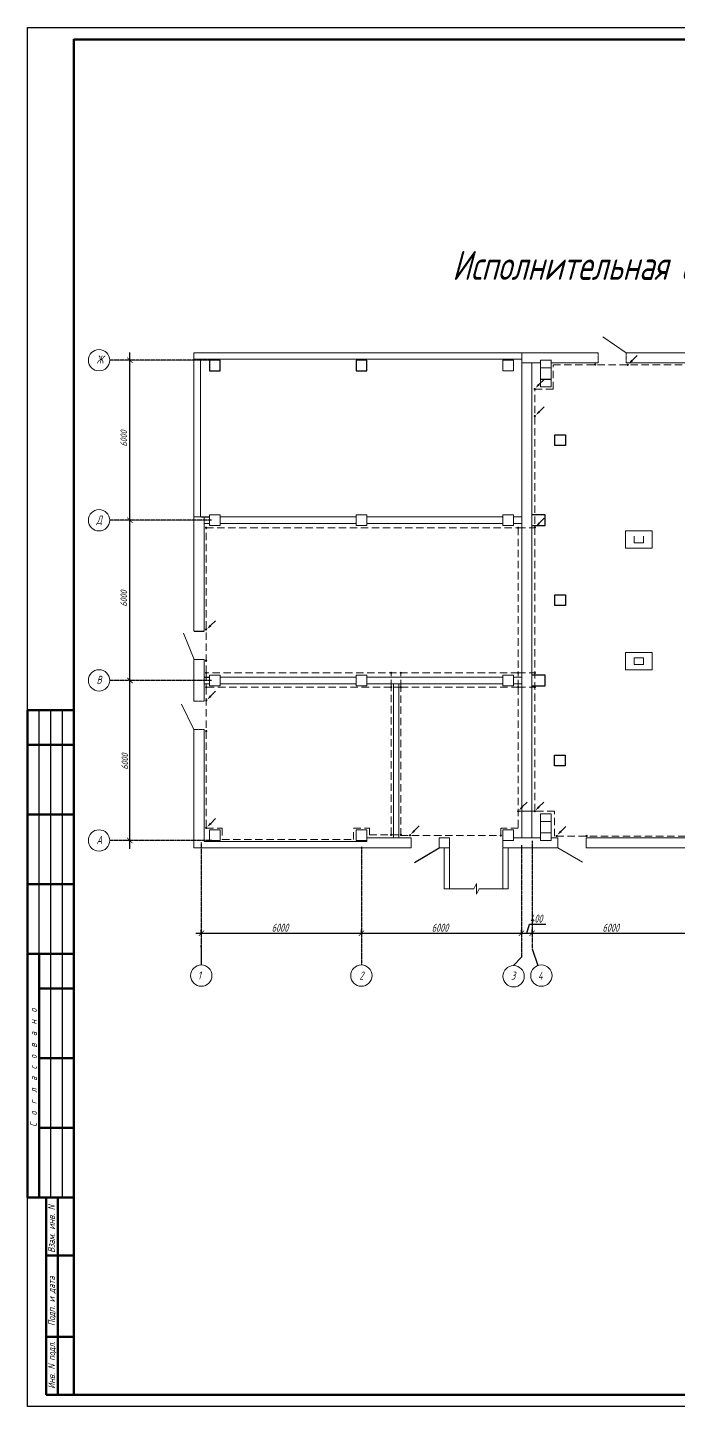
# Model space of a CAD drawing. Header units: millimetres. Extents: x -14296 to 10264, y -13087 to -5602.
# Drawn here: x -7106 to -6826, y -8761 to -8167 of the extents above; entities that cross this region are included whole.
import ezdxf
from ezdxf.enums import TextEntityAlignment as Align

# ---------------------------------------------------------------- set-up
doc = ezdxf.new("R2010")
doc.units = ezdxf.units.MM
for name, pattern in [('CENTER2', [1.125, 0.75, -0.125, 0.125, -0.125]), ('gost6', [12, 8, -1.5, 1, -1.5]), ('HIDDEN2', [4.7625, 3.175, -1.5875])]:
    doc.linetypes.add(name, pattern=pattern)
for name, color, linetype, lineweight in [('1', 4, 'Continuous', 15), ('Заземление (Сущ)', 6, 'gost6', 25), ('зд осн', 7, 'Continuous', 30), ('КаБель силовой (Вновь)', 1, 'Continuous', 15), ('основной', 3, 'Continuous', 15), ('стена', 7, 'Continuous', 18), ('строит', 7, 'Continuous', 30), ('Строительный', 251, 'Continuous', 13)]:
    doc.layers.add(name, color=color, linetype=linetype, lineweight=lineweight)
for name, color, linetype in [('osnovnoy shtamp', 7, 'Continuous'), ('НОВЫЙ', 7, 'Continuous'), ('Размеры', 5, 'Continuous')]:
    doc.layers.add(name, color=color, linetype=linetype)
doc.styles.add('Simplex', font='simplex.shx', dxfattribs={"width": 0.7, "oblique": 15})

msp = doc.modelspace()

# ---------------------------------------------------------------- hatches: boundary and pattern name
at = {"layer": 'Заземление (Сущ)', "lineweight": 30, "true_color": 0xed1f24}
for points in [[(-6860.90937, -8311.90929, 1), (-6861.90937, -8311.90929, 1)], [(-6846.85068, -8312.02478, 1), (-6847.85068, -8312.02478, 1)], [(-6886.95147, -8322.50715, 1), (-6887.95147, -8322.50715, 1)], [(-6886.88938, -8334.07083, 1), (-6887.88938, -8334.07083, 1)], [(-7028.58188, -8382.21786, 1), (-7029.58188, -8382.21786, 1)], [(-6894.0933, -8382.23451, 1), (-6895.0933, -8382.23451, 1)], [(-6886.88507, -8382.11932, 1), (-6887.88507, -8382.11932, 1)], [(-7028.60837, -8426.06344, 1), (-7029.60837, -8426.06344, 1)], [(-7028.58465, -8439.47229, 1), (-7029.58465, -8439.47229, 1)], [(-7028.56752, -8444.75282, 1), (-7029.56752, -8444.75282, 1)], [(-6948.83587, -8444.74181, 1), (-6949.83587, -8444.74181, 1)], [(-6944.64943, -8444.74181, 1), (-6945.64943, -8444.74181, 1)], [(-6894.04785, -8444.73519, 1), (-6895.04785, -8444.73519, 1)], [(-6886.92091, -8444.75975, 1), (-6887.92091, -8444.75975, 1)], [(-7028.502, -8450.89951, 1), (-7029.502, -8450.89951, 1)], [(-6948.8308, -8450.86134, 1), (-6949.8308, -8450.86134, 1)], [(-6944.62926, -8450.94211, 1), (-6945.62926, -8450.94211, 1)], [(-6894.08948, -8450.93347, 1), (-6895.08948, -8450.93347, 1)], [(-6886.91066, -8450.91212, 1), (-6887.91066, -8450.91212, 1)], [(-7028.48141, -8456.57869, 1), (-7029.48141, -8456.57869, 1)], [(-7028.52759, -8469.80242, 1), (-7029.52759, -8469.80242, 1)], [(-6894.01835, -8504.31156, 1), (-6895.01835, -8504.31156, 1)], [(-6886.88476, -8504.33462, 1), (-6887.88476, -8504.33462, 1)], [(-7028.51714, -8511.52493, 1), (-7029.51714, -8511.52493, 1)], [(-6948.84726, -8514.53257, 1), (-6949.84726, -8514.53257, 1)], [(-6944.60201, -8514.54681, 1), (-6945.60201, -8514.54681, 1)], [(-6940.66324, -8514.71063, 1), (-6941.66324, -8514.71063, 1)], [(-6901.57146, -8514.82387, 1), (-6902.57146, -8514.82387, 1)], [(-6877.46394, -8514.99663, 1), (-6878.46394, -8514.99663, 1)], [(-6864.56859, -8514.98498, 1), (-6865.56859, -8514.98498, 1)]]:
    msp.add_hatch(color=240, dxfattribs=at).paths.add_polyline_path(points)

# ---------------------------------------------------------------- linework, layer by layer
at = {"color": 0, "lineweight": 60}
for p, q in [((-7086.01955, -8755.75232), (-7086.01955, -8171.75232)), ((-7086.01955, -8171.83603), (-6270.01955, -8171.83603)), ((-7086.01955, -8755.75232), (-7086.01955, -8171.83603)), ((-6270.01955, -8755.75232), (-7086.01955, -8755.75232))]:
    msp.add_line(p, q, dxfattribs=at)
at = {"color": 0, "linetype": 'CENTER2', "ltscale": 0.5}
for p, q in [((-7026.73529, -8310.03993), (-7070.60501, -8310.03993)), ((-7026.73529, -8379.01116), (-7070.60501, -8379.01116))]:
    msp.add_line(p, q, dxfattribs=at)
at = {"color": 0, "lineweight": 25}
for p, q in [((-7061.95859, -8382.61381), (-7061.95859, -8306.74546)), ((-7061.95859, -8451.56203), (-7061.95859, -8375.69368)), ((-7061.95859, -8520.53326), (-7061.95859, -8444.66491))]:
    msp.add_line(p, q, dxfattribs=at)
at = {"color": 0}
for p, q in [((-7023.04726, -8310.05257), (-7027.64535, -8310.05257)), ((-7027.64535, -8310.05257), (-7027.64535, -8314.65065)), ((-7023.04726, -8314.65065), (-7023.04726, -8310.05257)), ((-6959.82364, -8310.05257), (-6964.42172, -8310.05257)), ((-6964.42172, -8310.05257), (-6964.42172, -8314.65065)), ((-6959.82364, -8314.65065), (-6959.82364, -8310.05257)), ((-7027.64535, -8314.65065), (-7023.04726, -8314.65065)), ((-6964.42172, -8314.65065), (-6959.82364, -8314.65065))]:
    msp.add_line(p, q, dxfattribs=at)
at = {"color": 0, "ltscale": 100}
msp.add_line((-7031.09391, -8377.57426), (-7027.64535, -8377.57426), dxfattribs=at)
msp.add_line((-7034.25383, -8426.82379), (-7029.95241, -8426.8172))
at = {"color": 0, "lineweight": 50}
msp.add_line((-7106.01955, -8460.75232), (-7106.01955, -8670.75232), dxfattribs=at)
at = {"color": 0, "lineweight": -3}
for p, q in [((-7101.01955, -8565.75232), (-7101.01955, -8460.75232)), ((-7086.01955, -8670.75232), (-7098.01955, -8670.75232)), ((-7086.01955, -8670.75232), (-7098.01955, -8670.75232)), ((-7086.01955, -8670.75232), (-7098.01955, -8670.75232))]:
    msp.add_line(p, q, dxfattribs=at)
at = {"color": 0}
msp.add_lwpolyline([(-6265.01955, -8760.75232), (-7106.01955, -8760.75232), (-7106.01955, -8166.75232), (-6265.01955, -8166.75232), (-6265.01955, -8760.75232)], dxfattribs=at)
at = {"layer": '1', "color": 0}
for p, q in [((-6848.32015, -8383.60924), (-6848.32015, -8390.96617)), ((-6836.82494, -8383.60924), (-6848.32015, -8383.60924)), ((-6844.5842, -8385.90715), (-6844.5842, -8388.666)), ((-6840.56088, -8385.90715), (-6840.56088, -8388.666)), ((-6836.82494, -8383.60924), (-6836.82494, -8390.96617)), ((-6836.82494, -8390.96617), (-6848.32015, -8390.96617)), ((-6840.61836, -8388.666), (-6844.5842, -8388.666)), ((-6840.56088, -8388.666), (-6843.95197, -8388.666)), ((-6848.32015, -8443.38431), (-6848.32015, -8436.02738)), ((-6836.82494, -8436.02738), (-6848.32015, -8436.02738)), ((-6848.32015, -8443.38431), (-6848.32015, -8436.02738)), ((-6836.82494, -8436.02738), (-6848.32015, -8436.02738)), ((-6844.5842, -8441.08527), (-6844.5842, -8438.32642)), ((-6840.61836, -8438.32642), (-6844.5842, -8438.32642)), ((-6844.5842, -8441.08527), (-6844.5842, -8438.32642)), ((-6840.61836, -8438.32642), (-6844.5842, -8438.32642)), ((-6840.56088, -8438.32642), (-6843.95197, -8438.32642)), ((-6840.56088, -8438.32642), (-6843.95197, -8438.32642)), ((-6840.56088, -8441.08527), (-6840.56088, -8438.32642)), ((-6840.56088, -8441.08527), (-6840.56088, -8438.32642)), ((-6836.82494, -8443.38431), (-6836.82494, -8436.02738)), ((-6836.82494, -8443.38431), (-6836.82494, -8436.02738)), ((-6836.82494, -8443.38431), (-6848.32015, -8443.38431)), ((-6836.82494, -8443.38431), (-6848.32015, -8443.38431)), ((-6844.5842, -8441.08527), (-6841.19312, -8441.08527)), ((-6844.5842, -8441.08527), (-6841.19312, -8441.08527)), ((-6840.56088, -8441.08527), (-6844.52673, -8441.08527)), ((-6840.56088, -8441.08527), (-6844.52673, -8441.08527))]:
    msp.add_line(p, q, dxfattribs=at)
at = {"layer": 'osnovnoy shtamp', "color": 0}
msp.add_line((-6896.54442, -8570.82595), (-6893.15145, -8567.25647), dxfattribs=at)
at = {"layer": 'зд осн', "color": 0, "lineweight": 53, "ltscale": 0.02}
for p, q in [((-7086.01955, -8460.75232), (-7106.01955, -8460.75232)), ((-7086.01955, -8475.75232), (-7106.01955, -8475.75232)), ((-7086.01955, -8505.75232), (-7106.01955, -8505.75232)), ((-7086.01955, -8535.75232), (-7106.01955, -8535.75232)), ((-7086.01955, -8565.75232), (-7106.01955, -8565.75232)), ((-7101.01955, -8670.75232), (-7101.01955, -8565.75232)), ((-7086.01955, -8580.75232), (-7101.01955, -8580.75232)), ((-7086.01955, -8610.75232), (-7101.01955, -8610.75232)), ((-7086.01955, -8640.75232), (-7101.01955, -8640.75232)), ((-7086.01955, -8670.75232), (-7106.01955, -8670.75232))]:
    msp.add_line(p, q, dxfattribs=at)
at = {"layer": 'зд осн', "color": 0, "lineweight": -3, "ltscale": 0.02}
for p, q in [((-7096.01955, -8670.75232), (-7096.01955, -8460.75232)), ((-7091.01955, -8670.75232), (-7091.01955, -8460.75232))]:
    msp.add_line(p, q, dxfattribs=at)
at = {"layer": 'КаБель силовой (Вновь)'}
for p, q in [((-6845.45188, -8310.14913), (-6843.33056, -8308.02781)), ((-6885.6882, -8320.58167), (-6883.56688, -8318.46035)), ((-6885.48866, -8332.2318), (-6883.36734, -8330.11048)), ((-6885.5215, -8380.27663), (-6883.40018, -8378.15531)), ((-7027.19177, -8424.39151), (-7025.07045, -8422.27019)), ((-7027.12722, -8454.79458), (-7025.0059, -8452.67326)), ((-6892.80232, -8502.51144), (-6890.681, -8500.39012)), ((-6885.65676, -8502.51848), (-6883.53544, -8500.39716)), ((-7027.09685, -8509.62092), (-7024.97553, -8507.4996)), ((-6939.38888, -8512.82183), (-6937.26756, -8510.70051)), ((-6876.20328, -8513.06211), (-6874.08196, -8510.94079))]:
    msp.add_line(p, q, dxfattribs=at)
at = {"layer": 'КаБель силовой (Вновь)', "linetype": 'HIDDEN2'}
for p, q in [((-6879.48834, -8322.52871), (-6879.48834, -8312.00924)), ((-6879.48834, -8312.00924), (-6822.71552, -8312.00924)), ((-6887.41665, -8504.37117), (-6887.41665, -8322.52871)), ((-7029.06482, -8444.76182), (-7029.06482, -8382.22535)), ((-7029.06482, -8382.22535), (-6894.5791, -8382.22535)), ((-6894.5791, -8382.22535), (-6894.5791, -8444.74958)), ((-6894.5791, -8444.74958), (-7029.06482, -8444.76182)), ((-7029.06482, -8444.76182), (-7028.98348, -8450.90314)), ((-6894.58758, -8450.96299), (-6894.58758, -8444.74959)), ((-6949.34061, -8450.90314), (-7028.98348, -8450.90314)), ((-7028.98348, -8450.90314), (-7028.98348, -8511.57761)), ((-6949.34061, -8514.5709), (-6949.34061, -8450.90314)), ((-6945.14404, -8450.96299), (-6949.34061, -8450.96299)), ((-6945.14404, -8514.84593), (-6945.14404, -8450.96299)), ((-6945.14404, -8450.96299), (-6894.58758, -8450.96299)), ((-6894.58758, -8450.96299), (-6894.58758, -8511.68133)), ((-6878.86904, -8504.37117), (-6894.58758, -8504.37117)), ((-6894.58758, -8504.37117), (-6887.41665, -8504.37117)), ((-6878.86904, -8515.11277), (-6878.86904, -8504.37117)), ((-7029.07914, -8511.57761), (-7022.16445, -8511.57761)), ((-7022.16445, -8511.57761), (-7022.16445, -8516.49893)), ((-6965.55423, -8516.49893), (-6965.55423, -8511.60181)), ((-6965.55423, -8511.60181), (-6958.61827, -8511.60181)), ((-6958.61827, -8511.60181), (-6958.61827, -8514.5709)), ((-6902.04385, -8514.84593), (-6902.04385, -8511.68133)), ((-6894.58758, -8511.68133), (-6901.89332, -8511.68133)), ((-7022.16445, -8516.49893), (-6965.55423, -8516.49893)), ((-6958.61827, -8514.5709), (-6949.34061, -8514.5709)), ((-6949.34061, -8514.5709), (-6945.14404, -8514.5709)), ((-6945.14404, -8514.84593), (-6902.04385, -8514.84593)), ((-6822.48269, -8515.11277), (-6878.86904, -8515.11277))]:
    msp.add_line(p, q, dxfattribs=at)
at = {"layer": 'КаБель силовой (Вновь)', "color": 240, "linetype": 'HIDDEN2', "true_color": 0xed1f24}
for p, q in [((-6879.48834, -8322.52871), (-6887.41665, -8322.52871)), ((-6894.5791, -8382.22535), (-6887.41665, -8382.22535)), ((-6949.34061, -8450.96299), (-6949.34061, -8444.75457)), ((-6945.14404, -8450.96299), (-6945.14404, -8444.77594)), ((-6894.5791, -8444.74958), (-6887.41665, -8444.74958)), ((-6894.58758, -8450.96299), (-6887.41665, -8450.96299))]:
    msp.add_line(p, q, dxfattribs=at)
at = {"layer": 'КаБель силовой (Вновь)'}
for points in [[(-6845.09832, -8310.50268), (-6845.80543, -8309.79557), (-6846.86609, -8311.56334)], [(-6885.33465, -8320.93523), (-6886.04176, -8320.22812), (-6887.10242, -8321.99589)], [(-6885.13511, -8332.58536), (-6885.84222, -8331.87825), (-6886.90288, -8333.64602)], [(-6885.16794, -8380.63018), (-6885.87505, -8379.92308), (-6886.93571, -8381.69084)], [(-7026.83822, -8424.74507), (-7027.54532, -8424.03796), (-7028.60598, -8425.80573)], [(-7026.77367, -8455.14813), (-7027.48078, -8454.44102), (-7028.54144, -8456.20879)], [(-6892.44877, -8502.86499), (-6893.15587, -8502.15788), (-6894.21653, -8503.92565)], [(-6885.3032, -8502.87204), (-6886.01031, -8502.16493), (-6887.07097, -8503.9327)], [(-7026.74329, -8509.97447), (-7027.4504, -8509.26737), (-7028.51106, -8511.03513)], [(-6939.03533, -8513.17538), (-6939.74244, -8512.46827), (-6940.8031, -8514.23604)], [(-6875.84972, -8513.41567), (-6876.55683, -8512.70856), (-6877.61749, -8514.47633)]]:
    msp.add_solid(points, dxfattribs=at)
at = {"layer": 'НОВЫЙ', "lineweight": 5}
msp.add_line((-7034.23883, -8439.04245), (-7038.86547, -8427.67851), dxfattribs=at)
at = {"layer": 'НОВЫЙ', "color": 0, "linetype": 'CENTER2', "ltscale": 0.5}
for p, q in [((-7026.73529, -8447.98239), (-7070.60501, -8447.98239)), ((-7026.62181, -8516.95362), (-7070.60501, -8516.95362)), ((-7031.13777, -8517.87064), (-7031.13777, -8563.64959)), ((-6888.59722, -8517.04946), (-6888.59722, -8563.64959)), ((-6962.16654, -8519.614), (-6962.16654, -8570.54672)), ((-6893.1953, -8518.92279), (-6893.1953, -8567.33801))]:
    msp.add_line(p, q, dxfattribs=at)
at = {"layer": 'основной', "color": 0, "lineweight": 25}
for p, q in [((-6884.98985, -8318.28678), (-6880.39177, -8318.28678)), ((-7029.94439, -8446.64811), (-7027.64535, -8446.64811))]:
    msp.add_line(p, q, dxfattribs=at)
at = {"layer": 'основной', "color": 0}
for centre in [(-7075.20309, -8310.03993), (-7075.20309, -8379.01116), (-7075.20309, -8447.98239), (-7075.20309, -8516.95362), (-6896.54442, -8575.42403)]:
    msp.add_circle(centre, 4.59808, dxfattribs=at)
at = {"layer": 'основной', "color": 0, "ltscale": 100}
for centre in [(-7031.13777, -8575.1448), (-6962.16654, -8575.1448), (-6884.5739, -8575.1448)]:
    msp.add_circle(centre, 4.59808, dxfattribs=at)
at = {"layer": 'Размеры', "color": 0}
for p, q in [((-6878.74734, -8346.80852), (-6878.74734, -8342.21044)), ((-6878.74734, -8342.21044), (-6874.14926, -8342.21044)), ((-6874.14926, -8342.21044), (-6874.14926, -8346.80852)), ((-6874.14926, -8346.80852), (-6878.74734, -8346.80852)), ((-6882.98584, -8376.63899), (-6888.73345, -8376.63899)), ((-6888.73345, -8381.23707), (-6882.98584, -8381.23707)), ((-6882.98584, -8381.23707), (-6882.98584, -8376.63899)), ((-6878.74734, -8415.77975), (-6878.74734, -8411.18167)), ((-6878.74734, -8411.18167), (-6874.14926, -8411.18167)), ((-6874.14926, -8415.77975), (-6878.74734, -8415.77975)), ((-6874.14926, -8411.18167), (-6874.14926, -8415.77975)), ((-6882.93957, -8445.68662), (-6888.68717, -8445.68662)), ((-6882.93957, -8450.2847), (-6882.93957, -8445.68662)), ((-6888.68717, -8450.2847), (-6882.93957, -8450.2847)), ((-6878.87217, -8484.75098), (-6878.87217, -8480.1529)), ((-6878.87217, -8480.1529), (-6874.27409, -8480.1529)), ((-6874.27409, -8480.1529), (-6874.27409, -8484.75098)), ((-6874.27409, -8484.75098), (-6878.87217, -8484.75098)), ((-6939.30183, -8526.37599), (-6928.55668, -8520.17228)), ((-6890.89626, -8556.93066), (-6889.72375, -8553.02229)), ((-6889.72375, -8553.02229), (-6882.72678, -8553.02229)), ((-7033.43681, -8556.93066), (-6959.86749, -8556.93066)), ((-7031.13777, -8557.36173), (-7031.13777, -8555.49376)), ((-6964.46558, -8556.93066), (-6890.89626, -8556.93066)), ((-6962.16654, -8557.36173), (-6962.16654, -8555.49376)), ((-6962.16654, -8557.36173), (-6962.16654, -8555.49376)), ((-6895.49435, -8556.93066), (-6886.29818, -8556.93066)), ((-6893.1953, -8557.36173), (-6893.1953, -8555.49376)), ((-6893.1953, -8557.36173), (-6893.1953, -8555.49376)), ((-6890.89626, -8556.93066), (-6817.32695, -8556.93066)), ((-6888.59722, -8557.36173), (-6888.59722, -8555.49376)), ((-6888.59722, -8557.36173), (-6888.59722, -8555.49376)), ((-7031.13777, -8562.93114), (-7031.13777, -8562.21269)), ((-7031.13777, -8563.64959), (-7031.13777, -8570.54672)), ((-6888.59722, -8563.64959), (-6886.09288, -8570.80486))]:
    msp.add_line(p, q, dxfattribs=at)
at = {"layer": 'Размеры', "color": 0, "lineweight": 5}
for p, q in [((-7039.69099, -8458.2217), (-7034.31257, -8469.15535)), ((-6877.46482, -8520.17228), (-6866.91237, -8526.26474))]:
    msp.add_line(p, q, dxfattribs=at)
at = {"layer": 'Размеры', "color": 0, "const_width": 0.34486}
for points in [[(-7063.03935, -8308.95656), (-7060.74031, -8311.2556)], [(-7063.03935, -8377.88168), (-7060.74031, -8380.18072)], [(-7063.03935, -8446.86589), (-7060.74031, -8449.16493)], [(-7063.12677, -8515.77506), (-7060.82773, -8518.07411)], [(-7029.98825, -8555.78114), (-7032.28729, -8558.08018)], [(-6963.31606, -8558.08018), (-6961.01701, -8555.78114)], [(-6961.01701, -8555.78114), (-6963.31606, -8558.08018)], [(-6892.04578, -8555.78114), (-6894.34482, -8558.08018)], [(-6894.34482, -8558.08018), (-6892.04578, -8555.78114)], [(-6889.74674, -8558.08018), (-6887.4477, -8555.78114)], [(-6887.4477, -8555.78114), (-6889.74674, -8558.08018)]]:
    msp.add_lwpolyline(points, dxfattribs=at)
at = {"layer": 'стена', "color": 0, "lineweight": 53}
for p, q in [((-7098.01955, -8755.75232), (-7098.01955, -8670.75232)), ((-7093.01955, -8755.75232), (-7093.01955, -8670.75232)), ((-7086.01955, -8695.75232), (-7098.01955, -8695.75232)), ((-7086.01955, -8730.75232), (-7098.01955, -8730.75232)), ((-7086.01955, -8755.74671), (-7098.01955, -8755.74671))]:
    msp.add_line(p, q, dxfattribs=at)
at = {"layer": 'стена', "color": 0, "lineweight": -3}
msp.add_line((-7086.01955, -8670.75232), (-7098.01955, -8670.75232), dxfattribs=at)
msp.add_line((-7086.01955, -8670.75232), (-7098.01955, -8670.75232), dxfattribs=at)
at = {"layer": 'Строительный', "color": 0, "lineweight": 13}
msp.add_line((-6858.09997, -8300.04166), (-6847.97529, -8306.82127), dxfattribs=at)
at = {"layer": 'Строительный'}
for p, q in [((-7034.31257, -8306.82127), (-7034.31257, -8426.83121)), ((-6888.72966, -8311.1915), (-6888.72966, -8515.80615)), ((-7034.25383, -8439.01859), (-7029.95241, -8439.01199))]:
    msp.add_line(p, q, dxfattribs=at)
at = {"layer": 'Строительный', "color": 0}
for p, q in [((-6921.5446, -8306.82127), (-7034.31257, -8306.82127)), ((-6893.15145, -8309.58012), (-7034.31257, -8309.58012)), ((-7031.55372, -8309.58012), (-7031.55372, -8377.57426)), ((-6860.16021, -8306.82127), (-6921.5446, -8306.82127)), ((-6896.60001, -8310.05257), (-6901.19809, -8310.05257)), ((-6901.19809, -8310.05257), (-6901.19809, -8314.65065)), ((-6896.60001, -8314.65065), (-6896.60001, -8310.05257)), ((-6893.03649, -8306.82127), (-6893.03649, -8515.8041)), ((-6880.23115, -8310.03993), (-6884.82923, -8310.03993)), ((-6880.31403, -8321.53513), (-6880.31403, -8310.03993)), ((-6670.62569, -8306.79439), (-6848.10872, -8306.80809)), ((-6901.19809, -8314.65065), (-6896.60001, -8314.65065)), ((-6884.98985, -8311.18945), (-6893.03649, -8311.18945)), ((-6884.91211, -8313.28828), (-6880.31403, -8313.28828)), ((-6860.16021, -8311.18945), (-6880.39177, -8311.18945)), ((-6819.58213, -8311.18945), (-6847.97529, -8311.18945)), ((-6884.91211, -8318.28678), (-6880.31403, -8318.28678)), ((-6884.91211, -8321.53513), (-6880.31403, -8321.53513)), ((-7029.94439, -8377.57426), (-7029.94439, -8426.83121)), ((-6884.07023, -8376.6095), (-6888.66832, -8376.6095)), ((-6888.66832, -8376.6095), (-6888.66832, -8381.20758)), ((-6888.66832, -8381.20758), (-6884.07023, -8381.20758)), ((-7034.31257, -8439.01613), (-7034.31257, -8456.94865)), ((-7029.94439, -8439.01613), (-7029.94439, -8456.94865)), ((-7023.04726, -8445.68335), (-7027.64535, -8445.68335)), ((-7027.64535, -8445.68335), (-7027.64535, -8450.28143)), ((-7023.04726, -8445.68335), (-7027.64535, -8445.68335)), ((-7027.64535, -8445.68335), (-7027.64535, -8450.28143)), ((-7023.04726, -8450.28143), (-7023.04726, -8445.68335)), ((-7023.04726, -8450.28143), (-7023.04726, -8445.68335)), ((-7023.04726, -8446.64811), (-6964.42172, -8446.64811)), ((-6959.82364, -8445.70198), (-6964.42172, -8445.70198)), ((-6964.42172, -8445.70198), (-6964.42172, -8450.30006)), ((-6959.82364, -8450.30006), (-6959.82364, -8445.70198)), ((-6959.82364, -8446.64811), (-6901.19809, -8446.64811)), ((-6959.82364, -8446.64811), (-6901.19809, -8446.64811)), ((-6896.60001, -8445.68335), (-6901.19809, -8445.68335)), ((-6901.19809, -8445.68335), (-6901.19809, -8450.28143)), ((-6896.60001, -8445.68335), (-6901.19809, -8445.68335)), ((-6901.19809, -8445.68335), (-6901.19809, -8450.28143)), ((-6896.60001, -8450.28143), (-6896.60001, -8445.68335)), ((-6896.60001, -8450.28143), (-6896.60001, -8445.68335)), ((-6896.60001, -8446.64811), (-6893.15145, -8446.64811)), ((-6896.60001, -8446.64811), (-6893.15145, -8446.64811)), ((-6884.07023, -8445.68335), (-6888.66832, -8445.68335)), ((-6888.66832, -8445.68335), (-6888.66832, -8450.28143)), ((-7029.94439, -8449.52191), (-7027.64535, -8449.52191)), ((-7027.64535, -8450.28143), (-7023.04726, -8450.28143)), ((-7027.64535, -8450.28143), (-7023.04726, -8450.28143)), ((-7023.04726, -8449.52191), (-6964.42172, -8449.52191)), ((-6964.42172, -8450.30006), (-6959.82364, -8450.30006)), ((-6959.82364, -8449.52191), (-6901.19809, -8449.52191)), ((-6948.32843, -8449.52191), (-6948.32843, -8515.8041)), ((-6946.02939, -8449.52191), (-6946.02939, -8515.8041)), ((-6901.19809, -8449.52191), (-6943.73035, -8449.52191)), ((-6901.19809, -8450.28143), (-6896.60001, -8450.28143)), ((-6901.19809, -8450.28143), (-6896.60001, -8450.28143)), ((-6896.60001, -8449.52191), (-6893.15145, -8449.52191)), ((-6893.15145, -8449.52191), (-6896.60001, -8449.52191)), ((-6888.66832, -8450.28143), (-6884.07023, -8450.28143)), ((-7034.31257, -8469.13357), (-7034.31257, -8520.17228)), ((-7029.94439, -8469.13357), (-7029.94439, -8517.41343)), ((-7023.04726, -8512.35554), (-7027.64535, -8512.35554)), ((-7027.64535, -8512.35554), (-7027.64535, -8516.95362)), ((-7027.64535, -8516.95362), (-7023.04726, -8516.95362)), ((-7023.04726, -8516.95362), (-7023.04726, -8512.35554)), ((-7034.31182, -8520.17228), (-6940.75319, -8520.17228))]:
    msp.add_line(p, q, dxfattribs=at)
at = {"layer": 'Строительный', "color": 24}
msp.add_line((-6880.35807, -8310.02246), (-6884.95615, -8310.02246), dxfattribs=at)
at = {"layer": 'Строительный', "color": 0, "ltscale": 0.3}
msp.add_line((-6884.91211, -8310.03993), (-6884.91211, -8321.56361), dxfattribs=at)
at = {"layer": 'Строительный', "color": 0, "linetype": 'CENTER2', "ltscale": 0.5}
for p, q in [((-6860.16021, -8306.82127), (-6860.16021, -8311.18945)), ((-6847.97529, -8306.82127), (-6847.97529, -8311.18945)), ((-7029.94439, -8456.94865), (-7034.31257, -8456.94865)), ((-7029.94439, -8469.13357), (-7034.31257, -8469.13357))]:
    msp.add_line(p, q, dxfattribs=at)
at = {"layer": 'Строительный', "color": 5}
msp.add_line((-6884.98985, -8313.28828), (-6880.39177, -8313.28828), dxfattribs=at)
at = {"layer": 'Строительный', "color": 0, "ltscale": 100}
for p, q in [((-7034.31257, -8377.57426), (-7027.64535, -8377.57426)), ((-7029.94439, -8380.44806), (-7027.64535, -8380.44806)), ((-7023.04726, -8376.6095), (-7027.64535, -8376.6095)), ((-7027.64535, -8376.6095), (-7027.64535, -8381.20758)), ((-7027.64535, -8381.20758), (-7023.04726, -8381.20758)), ((-7023.04726, -8381.20758), (-7023.04726, -8376.6095)), ((-7023.04726, -8377.57426), (-6964.42172, -8377.57426)), ((-7023.04726, -8377.57426), (-6964.42172, -8377.57426)), ((-7023.04726, -8380.44806), (-6964.42172, -8380.44806)), ((-6959.82364, -8376.62813), (-6964.42172, -8376.62813)), ((-6964.42172, -8376.62813), (-6964.42172, -8381.22621)), ((-6964.42172, -8381.22621), (-6959.82364, -8381.22621)), ((-6959.82364, -8381.22621), (-6959.82364, -8376.62813)), ((-6959.82364, -8377.57426), (-6901.19809, -8377.57426)), ((-6959.82364, -8377.57426), (-6901.19809, -8377.57426)), ((-6959.82364, -8380.44806), (-6901.19809, -8380.44806)), ((-6896.60001, -8376.6095), (-6901.19809, -8376.6095)), ((-6901.19809, -8376.6095), (-6901.19809, -8381.20758)), ((-6901.19809, -8381.20758), (-6896.60001, -8381.20758)), ((-6896.60001, -8381.20758), (-6896.60001, -8376.6095)), ((-6896.60001, -8377.57426), (-6893.15145, -8377.57426)), ((-6896.60001, -8377.57426), (-6893.15145, -8377.57426)), ((-6896.60001, -8380.44806), (-6893.15145, -8380.44806)), ((-7023.04726, -8446.64811), (-6964.42172, -8446.64811)), ((-6880.39177, -8505.45841), (-6884.98985, -8505.45841)), ((-6884.98985, -8505.45841), (-6884.98985, -8516.95362)), ((-6880.39177, -8516.95362), (-6880.39177, -8505.45841)), ((-6884.98985, -8508.70676), (-6880.39177, -8508.70676)), ((-6959.82364, -8517.41343), (-7029.94439, -8517.41343)), ((-6959.82364, -8512.35554), (-6964.42172, -8512.35554)), ((-6964.42172, -8512.35554), (-6964.42172, -8516.95362)), ((-6964.42172, -8516.95362), (-6959.82364, -8516.95362)), ((-6959.82364, -8516.95362), (-6959.82364, -8512.35554)), ((-6959.82364, -8516.95362), (-6959.82364, -8515.8041)), ((-6959.82364, -8517.41343), (-6959.82364, -8515.8041)), ((-6959.82364, -8515.8041), (-6940.7416, -8515.8041)), ((-6940.7416, -8520.17228), (-6940.7416, -8515.8041)), ((-6928.55668, -8515.8041), (-6924.1885, -8515.8041)), ((-6928.55668, -8520.17228), (-6928.55668, -8515.8041)), ((-6924.1885, -8515.8041), (-6924.1885, -8537.80278)), ((-6896.60001, -8512.35554), (-6901.19809, -8512.35554)), ((-6901.19809, -8512.35554), (-6901.19809, -8516.95362)), ((-6901.19809, -8516.95362), (-6896.60001, -8516.95362)), ((-6901.19809, -8516.95362), (-6901.19809, -8537.72493)), ((-6896.60001, -8516.95362), (-6896.60001, -8512.35554)), ((-6884.98985, -8515.8041), (-6896.60001, -8515.8041)), ((-6884.98985, -8513.70527), (-6880.39177, -8513.70527)), ((-6884.98985, -8516.95362), (-6880.39177, -8516.95362)), ((-6877.46482, -8515.8041), (-6880.39177, -8515.8041)), ((-6877.46482, -8520.17228), (-6877.46482, -8515.8041)), ((-6821.88117, -8515.8041), (-6865.2799, -8515.8041)), ((-6865.2799, -8520.17228), (-6865.2799, -8515.8041)), ((-6924.1885, -8520.17228), (-6928.55668, -8520.17228)), ((-6926.48754, -8520.17228), (-6926.48754, -8534.39954)), ((-6926.48754, -8520.17228), (-6926.48754, -8537.81069)), ((-6877.46482, -8520.17228), (-6901.19809, -8520.17228)), ((-6898.90264, -8520.17228), (-6898.91707, -8537.71847)), ((-6670.48932, -8520.17228), (-6865.2799, -8520.17228)), ((-6912.50385, -8535.46108), (-6913.64047, -8537.76652)), ((-6912.47809, -8540.05908), (-6912.50385, -8535.46108)), ((-6913.64047, -8537.76652), (-6926.48754, -8537.81069)), ((-6911.34147, -8537.75364), (-6912.47809, -8540.05908)), ((-6898.89905, -8537.71842), (-6911.34147, -8537.75364))]:
    msp.add_line(p, q, dxfattribs=at)
at = {"layer": 'Строительный', "color": 0, "lineweight": 25}
msp.add_line((-7029.94439, -8446.64811), (-7027.64535, -8446.64811), dxfattribs=at)

# ---------------------------------------------------------------- texts
at = {"color": 0, "lineweight": 20, "style": 'Simplex', "oblique": 15, "width": 0.7}
for s, p in [('Ж', (-7076.27998, -8311.50777)), ('Д', (-7076.27998, -8380.479)), ('В', (-7076.27998, -8449.45023)), ('А', (-7076.27998, -8518.42146)), ('3', (-6897.62132, -8576.89188)), ('4', (-6885.98268, -8576.89188))]:
    msp.add_text(s, height=3.44856, dxfattribs=at).set_placement(p)
for s, p in [('1', (-7031.98079, -8575.06317)), ('2', (-6962.16654, -8575.1448))]:
    msp.add_text(s, height=3.44856, dxfattribs=at).set_placement(p, align=Align.MIDDLE_CENTER)
at = {"color": 0, "lineweight": 20, "ltscale": 0.02, "style": 'Simplex', "oblique": 15, "width": 0.7}
msp.add_text('С  о  г  л  а  с  о  в  а  н  о', height=3, rotation=90, dxfattribs=at).set_placement((-7102.01202, -8640.27427))
for s, p in [('Взам. инв. N', (-7094.21307, -8684.3296)), ('Подп. и дата', (-7094.21307, -8715.39294)), ('Инв. N подл.', (-7094.16083, -8742.99655))]:
    msp.add_text(s, height=3, rotation=90, dxfattribs=at).set_placement(p, align=Align.CENTER)
at = {"color": 0, "lineweight": 20, "char_height": 2.873801, "attachment_point": 5, "rotation": 90, "style": 'Simplex'}
for insert in [(-7064.54501, -8343.7491), (-7064.54501, -8412.69731), (-7064.10671, -8482.92341)]:
    msp.add_mtext('6000', dxfattribs=dict(at, insert=insert))
at = {"layer": 'Размеры', "color": 0, "lineweight": 20, "style": 'Simplex', "oblique": 15, "width": 0.7}
for s, p in [('6000', (-7000.78515, -8556.24095)), ('6000', (-6931.81392, -8556.24095)), ('400', (-6889.54869, -8552.33258)), ('6000', (-6858.2446, -8556.24095))]:
    msp.add_text(s, height=3.448562, dxfattribs=at).set_placement(p)
at = {"layer": 'строит', "lineweight": 35, "style": 'Simplex', "oblique": 15, "width": 0.7}
msp.add_text('Исполнительная схема монтажа заземления на отм.4.200.   М1:100', height=12.523139, dxfattribs=at).set_placement((-6922.99943, -8275.45574))

doc.saveas('drawing.dxf')
